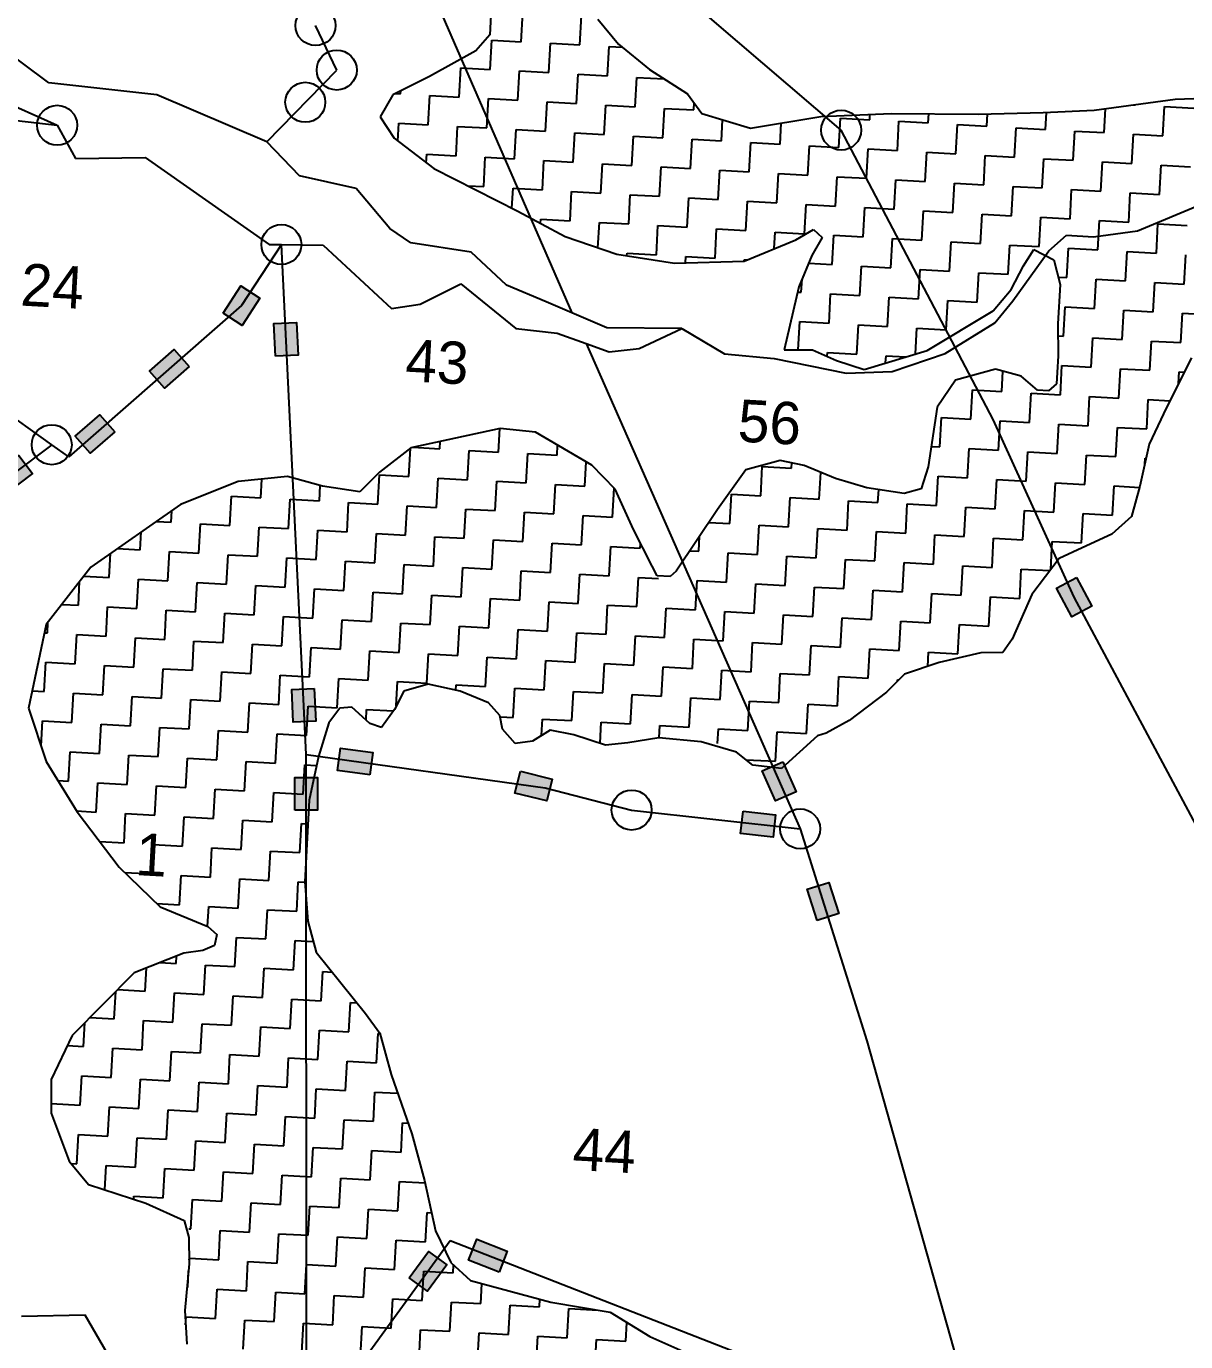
# Model space of a CAD drawing. Header units: metres. Extents: x 277693 to 280943, y 2038920 to 2043234.
# Drawn here: x 278905 to 279403, y 2040608 to 2041174 of the extents above; entities that cross this region are included whole.
import ezdxf
from ezdxf.enums import TextEntityAlignment as Align

# ---------------------------------------------------------------- set-up
doc = ezdxf.new("R2010")
doc.units = ezdxf.units.M
doc.header["$MEASUREMENT"] = 0
for name, color, linetype in [('LINE_WATER', 4, 'Continuous'), ('POLY_HATCH', 12, 'Continuous'), ('POLY_PARCEL', 6, 'Continuous'), ('POLY_WATER', 4, 'Continuous'), ('TEXT_PARCEL', 7, 'Continuous')]:
    doc.layers.add(name, color=color, linetype=linetype)
doc.styles.add('TEXT_MAP', font='KRDEV050.TTF', dxfattribs={"height": 2.5})

# ---------------------------------------------------------------- blocks, each defined once
blk = doc.blocks.new('344')
for points in [[(278997.86, 2041045.21), (279005.54, 2041056.97), (278997.41, 2041062.28), (278989.72, 2041050.53)], [(279021.94, 2041032.41), (279021.25, 2041046.43), (279011.55, 2041045.96), (279012.23, 2041031.93)], [(278968.73, 2041034.85), (278958.17, 2041025.58), (278964.58, 2041018.28), (278975.14, 2041027.54)], [(278936.77, 2041006.81), (278926.22, 2040997.55), (278932.62, 2040990.24), (278943.18, 2040999.51)], [(278896.69, 2040973.14), (278907.88, 2040981.62), (278902.02, 2040989.37), (278890.82, 2040980.89)], [(279347.76, 2040932.32), (279354.38, 2040919.93), (279362.95, 2040924.51), (279356.33, 2040936.9)], [(279019.19, 2040888.74), (279019.87, 2040874.71), (279029.57, 2040875.18), (279028.89, 2040889.21)], [(279054.1, 2040861.69), (279040.18, 2040863.61), (279038.85, 2040853.99), (279052.76, 2040852.06)], [(279221.37, 2040853.75), (279227.03, 2040840.89), (279235.92, 2040844.81), (279230.26, 2040857.66)], [(279030.29, 2040836.85), (279030.28, 2040850.89), (279020.56, 2040850.89), (279020.57, 2040836.84)], [(279115.13, 2040844.17), (279128.78, 2040840.85), (279131.08, 2040850.29), (279117.44, 2040853.61)], [(279212.06, 2040826.83), (279226.02, 2040825.27), (279227.1, 2040834.92), (279213.14, 2040836.49)], [(279254.2, 2040792.46), (279249.98, 2040805.86), (279240.71, 2040802.94), (279244.94, 2040789.54)], [(279111.8, 2040647.46), (279098.71, 2040652.57), (279095.18, 2040643.52), (279108.27, 2040638.41)], [(279077.58, 2040630.21), (279085.84, 2040641.58), (279077.97, 2040647.28), (279069.72, 2040635.92)]]:
    blk.add_hatch(color=256).paths.add_polyline_path(points)
for points in [[(278989.72, 2041050.53), (278997.41, 2041062.28), (279005.54, 2041056.97), (278997.86, 2041045.21)], [(279012.23, 2041031.93), (279011.55, 2041045.96), (279021.25, 2041046.43), (279021.94, 2041032.41)], [(278975.14, 2041027.54), (278964.58, 2041018.28), (278958.17, 2041025.58), (278968.73, 2041034.85)], [(278943.18, 2040999.51), (278932.62, 2040990.24), (278926.22, 2040997.55), (278936.77, 2041006.81)], [(278890.82, 2040980.89), (278902.02, 2040989.37), (278907.88, 2040981.62), (278896.69, 2040973.14)], [(279356.33, 2040936.9), (279362.95, 2040924.51), (279354.38, 2040919.93), (279347.76, 2040932.32)], [(279028.89, 2040889.21), (279029.57, 2040875.18), (279019.87, 2040874.71), (279019.19, 2040888.74)], [(279052.76, 2040852.06), (279038.85, 2040853.99), (279040.18, 2040863.61), (279054.1, 2040861.69)], [(279230.26, 2040857.66), (279235.92, 2040844.81), (279227.03, 2040840.89), (279221.37, 2040853.75)], [(279020.57, 2040836.84), (279020.56, 2040850.89), (279030.28, 2040850.89), (279030.29, 2040836.85)], [(279117.44, 2040853.61), (279131.08, 2040850.29), (279128.78, 2040840.85), (279115.13, 2040844.17)], [(279213.14, 2040836.49), (279227.1, 2040834.92), (279226.02, 2040825.27), (279212.06, 2040826.83)], [(279244.94, 2040789.54), (279240.71, 2040802.94), (279249.98, 2040805.86), (279254.2, 2040792.46)], [(279108.27, 2040638.41), (279095.18, 2040643.52), (279098.71, 2040652.57), (279111.8, 2040647.46)], [(279069.72, 2040635.92), (279077.97, 2040647.28), (279085.84, 2040641.58), (279077.58, 2040630.21)]]:
    blk.add_lwpolyline(points, close=True)
for centre in [(279029.44, 2041174.06), (279038.55, 2041154.94), (279025.05, 2041141.09), (278918.44, 2041131.2), (279255.27, 2041129.11), (279014.76, 2041079.96), (278916.09, 2040993.93), (279165.24, 2040836.96), (279237.64, 2040828.86)]:
    blk.add_circle(centre, 8.59)
at = {"layer": 'LINE_WATER', "ltscale": 10}
for p, q in [((279382.61, 2041085.86), (279411.02, 2041097.71)), ((279344.52, 2041077.22), (279352.06, 2041083.96)), ((279352.06, 2041083.96), (279363.66, 2041083.32)), ((279363.66, 2041083.32), (279382.61, 2041085.86)), ((279329.01, 2041055.7), (279344.52, 2041077.22)), ((279321.33, 2041046.28), (279329.01, 2041055.7)), ((279186.87, 2041043.95), (279205.09, 2041033)), ((279300.01, 2041033.14), (279321.33, 2041046.28)), ((279205.09, 2041033), (279226.46, 2041030.93)), ((279226.46, 2041030.93), (279257.46, 2041024.75)), ((279277.2, 2041025.45), (279300.01, 2041033.14)), ((279257.46, 2041024.75), (279277.2, 2041025.45))]:
    blk.add_line(p, q, dxfattribs=at)
at = {"layer": 'POLY_HATCH'}
for p, q in [((279104.96, 2041181.38), (279104.34, 2041170.14)), ((279150.74, 2041176.84), (279159.67, 2041166.1)), ((279104.34, 2041170.14), (279098.32, 2041163.22)), ((279159.67, 2041166.1), (279172.98, 2041155.11)), ((279098.32, 2041163.22), (279078.36, 2041152.23)), ((279172.98, 2041155.11), (279189.25, 2041144.7)), ((279078.36, 2041152.23), (279062.61, 2041144.24)), ((279062.61, 2041144.24), (279057.25, 2041134.86)), ((279189.25, 2041144.7), (279195.38, 2041136.31)), ((279398.7, 2041142.36), (279406.77, 2041142.65)), ((279341.98, 2041136.71), (279364.01, 2041137.69)), ((279364.01, 2041137.69), (279398.7, 2041142.36)), ((279057.25, 2041134.86), (279063.19, 2041125.67)), ((279195.38, 2041136.31), (279216.28, 2041130.03)), ((279216.28, 2041130.03), (279246.58, 2041134.95)), ((279246.58, 2041134.95), (279276.69, 2041136.22)), ((279276.69, 2041136.22), (279314.11, 2041136.05)), ((279314.11, 2041136.05), (279341.98, 2041136.71)), ((279063.19, 2041125.67), (279080.21, 2041112.65)), ((279080.21, 2041112.65), (279116.37, 2041094.26)), ((279116.37, 2041094.26), (279136.73, 2041083.47)), ((279235.82, 2041082.03), (279243.31, 2041086.45)), ((279243.31, 2041086.45), (279247.16, 2041083.02)), ((279136.73, 2041083.47), (279158.88, 2041075.8)), ((279213.54, 2041072.79), (279235.82, 2041082.03)), ((279247.16, 2041083.02), (279242.69, 2041075.21)), ((279158.88, 2041075.8), (279183.67, 2041072.02)), ((279242.69, 2041075.21), (279237.12, 2041061.82)), ((279333.66, 2041070.86), (279338.08, 2041077.87)), ((279338.08, 2041077.87), (279346.7, 2041073.36)), ((279183.67, 2041072.02), (279213.54, 2041072.79)), ((279328.26, 2041060.68), (279333.66, 2041070.86)), ((279346.7, 2041073.36), (279349.34, 2041062.74)), ((279237.12, 2041061.82), (279230.79, 2041034.77)), ((279320.5, 2041051.44), (279328.26, 2041060.68)), ((279349.34, 2041062.74), (279348.41, 2041045.88)), ((279292.15, 2041034.48), (279320.5, 2041051.44)), ((279348.41, 2041045.88), (279348.46, 2041032.18)), ((279230.79, 2041034.77), (279242.99, 2041034.77)), ((279242.99, 2041034.77), (279253.22, 2041030.18)), ((279253.22, 2041030.18), (279265.1, 2041026.3)), ((279265.1, 2041026.3), (279292.15, 2041034.48)), ((279348.46, 2041032.18), (279348.06, 2041024.95)), ((279405.73, 2041031.25), (279395.03, 2041009.88)), ((279321.54, 2041026.41), (279304.35, 2041021.72)), ((279332.65, 2041023.38), (279321.54, 2041026.41)), ((279348.06, 2041024.95), (279347.79, 2041020.13)), ((279304.35, 2041021.72), (279296.45, 2041010.07)), ((279339.58, 2041017.36), (279332.65, 2041023.38)), ((279347.79, 2041020.13), (279344.4, 2041017.09)), ((279344.4, 2041017.09), (279339.58, 2041017.36)), ((279296.45, 2041010.07), (279292.62, 2040984.49)), ((279395.03, 2041009.88), (279387.57, 2040994.19)), ((279108.76, 2041000.98), (279070.41, 2040992.62)), ((279123.99, 2040999.33), (279108.76, 2041000.98)), ((279148.2, 2040985.1), (279123.99, 2040999.33)), ((279070.41, 2040992.62), (279056.93, 2040982.08)), ((279387.57, 2040994.19), (279383.65, 2040976.1)), ((279158.12, 2040974.89), (279148.2, 2040985.1)), ((279229.08, 2040987.19), (279214.35, 2040983.17)), ((279239.44, 2040985.01), (279229.08, 2040987.19)), ((279252.84, 2040979.44), (279239.44, 2040985.01)), ((279292.62, 2040984.49), (279289.68, 2040974.99)), ((279017.33, 2040980.24), (278996.25, 2040978.17)), ((279032.42, 2040976.18), (279017.33, 2040980.24)), ((279056.93, 2040982.08), (279048.41, 2040973.69)), ((279214.35, 2040983.17), (279202.12, 2040966.12)), ((279266.32, 2040975.47), (279252.84, 2040979.44)), ((278996.25, 2040978.17), (278971.44, 2040968.23)), ((279048.41, 2040973.69), (279032.42, 2040976.18)), ((279166.03, 2040957.53), (279158.12, 2040974.89)), ((279282.31, 2040972.98), (279266.32, 2040975.47)), ((279289.68, 2040974.99), (279282.31, 2040972.98)), ((279383.65, 2040976.1), (279380, 2040963.13)), ((278971.44, 2040968.23), (278932.87, 2040941.35)), ((279202.12, 2040966.12), (279184.39, 2040939.6)), ((279380, 2040963.13), (279371.53, 2040955.54)), ((279174.03, 2040941.78), (279166.03, 2040957.53)), ((279371.53, 2040955.54), (279358.75, 2040949.66)), ((279348.97, 2040945.07), (279337.13, 2040929.62)), ((279358.75, 2040949.66), (279348.97, 2040945.07)), ((278932.87, 2040941.35), (278913.77, 2040916.62)), ((279176.22, 2040937.63), (279174.03, 2040941.78)), ((279184.39, 2040939.6), (279181.84, 2040937.32)), ((279181.84, 2040937.32), (279176.22, 2040937.63)), ((279337.13, 2040929.62), (279328.74, 2040910.32)), ((278913.77, 2040916.62), (278906.15, 2040880.78)), ((279328.74, 2040910.32), (279324.77, 2040904.68)), ((279297.43, 2040900.33), (279282.5, 2040895.3)), ((279315.24, 2040904.47), (279297.43, 2040900.33)), ((279324.77, 2040904.68), (279315.24, 2040904.47)), ((279282.5, 2040895.3), (279274.76, 2040887.67)), ((279077.82, 2040891.06), (279067.4, 2040887.97)), ((279091.58, 2040888.1), (279077.82, 2040891.06)), ((279067.4, 2040887.97), (279063.3, 2040880.15)), ((279103.75, 2040883.04), (279091.58, 2040888.1)), ((279108.58, 2040877.65), (279103.75, 2040883.04)), ((279274.76, 2040887.67), (279258.7, 2040875.38)), ((278906.15, 2040880.78), (278913.75, 2040857.8)), ((279039.9, 2040880.7), (279035.15, 2040874.38)), ((279045.05, 2040881.15), (279039.9, 2040880.7)), ((279052.72, 2040874.14), (279045.05, 2040881.15)), ((279063.3, 2040880.15), (279057.75, 2040872.4)), ((279109.72, 2040871.73), (279108.58, 2040877.65)), ((279035.15, 2040874.38), (279030.7, 2040859.98)), ((279057.75, 2040872.4), (279052.72, 2040874.14)), ((279115.24, 2040865.57), (279109.72, 2040871.73)), ((279130.21, 2040871.33), (279122.62, 2040866.62)), ((279140.35, 2040869.31), (279130.21, 2040871.33)), ((279258.7, 2040875.38), (279248.88, 2040870.06)), ((279122.62, 2040866.62), (279115.24, 2040865.57)), ((279154.02, 2040864.89), (279140.35, 2040869.31)), ((279163.6, 2040865.83), (279154.02, 2040864.89)), ((279176.9, 2040868.02), (279163.6, 2040865.83)), ((279195.12, 2040866.29), (279176.9, 2040868.02)), ((279210.26, 2040861.79), (279195.12, 2040866.29)), ((279245.15, 2040868.81), (279229.65, 2040854.87)), ((279248.88, 2040870.06), (279245.15, 2040868.81)), ((279030.7, 2040859.98), (279026.73, 2040841.17)), ((279217.28, 2040856.28), (279210.26, 2040861.79)), ((278913.75, 2040857.8), (278927.07, 2040836.12)), ((279229.65, 2040854.87), (279217.28, 2040856.28)), ((279026.73, 2040841.17), (279024.8, 2040806.13)), ((278927.07, 2040836.12), (278945.11, 2040812.44)), ((278945.11, 2040812.44), (278962.71, 2040795.35)), ((279024.8, 2040806.13), (279026.06, 2040789.23)), ((278962.71, 2040795.35), (278983.21, 2040786.97)), ((278983.21, 2040786.97), (278987.05, 2040783.53)), ((279026.06, 2040789.23), (279029.72, 2040775.85)), ((278987.05, 2040783.53), (278985.98, 2040778.76)), ((278972.9, 2040775.45), (278951.47, 2040766.96)), ((278981.02, 2040776.61), (278972.9, 2040775.45)), ((278985.98, 2040778.76), (278981.02, 2040776.61)), ((279029.72, 2040775.85), (279050.97, 2040749.49)), ((278951.47, 2040766.96), (278924.9, 2040740.03)), ((279050.97, 2040749.49), (279057.1, 2040741.1)), ((278924.9, 2040740.03), (278915.8, 2040721.19)), ((279057.1, 2040741.1), (279061.97, 2040723.26)), ((278915.8, 2040721.19), (278915.8, 2040706.69)), ((279061.97, 2040723.26), (279070.83, 2040697.88)), ((278915.8, 2040706.69), (278923.54, 2040686.12)), ((279070.83, 2040697.88), (279076.31, 2040677.81)), ((278923.54, 2040686.12), (278931.84, 2040675.99)), ((278931.84, 2040675.99), (278956.49, 2040667.97)), ((279076.31, 2040677.81), (279081.01, 2040656.08)), ((278956.49, 2040667.97), (278973.01, 2040660.62)), ((278973.01, 2040660.62), (278975.03, 2040653.25)), ((278975.03, 2040653.25), (278975.21, 2040641.96)), ((279081.01, 2040656.08), (279087.58, 2040642.54)), ((278975.21, 2040641.96), (278973.3, 2040621.92)), ((279087.58, 2040642.54), (279095.95, 2040634.76)), ((279095.95, 2040634.76), (279130.6, 2040625.53)), ((279130.6, 2040625.53), (279155.99, 2040621.2)), ((278973.3, 2040621.92), (278974.11, 2040607.38)), ((279155.99, 2040621.2), (279173, 2040610.74)), ((279173, 2040610.74), (279193.73, 2040601.55))]:
    blk.add_line(p, q, dxfattribs=at)
at = {"layer": 'POLY_HATCH', "linetype": 'Continuous'}
for p, q in [((279117.76, 2041167.14), (279118.45, 2041179.74)), ((279142.95, 2041165.75), (279143.64, 2041178.35)), ((279104.47, 2041155.24), (279105.16, 2041167.84)), ((279105.16, 2041167.84), (279117.76, 2041167.14)), ((279129.66, 2041153.85), (279130.35, 2041166.45)), ((279130.35, 2041166.45), (279142.95, 2041165.75)), ((279154.85, 2041152.46), (279155.54, 2041165.06)), ((279155.54, 2041165.06), (279161.31, 2041164.74)), ((279091.18, 2041143.34), (279091.87, 2041155.94)), ((279091.87, 2041155.94), (279104.47, 2041155.24)), ((279116.37, 2041141.95), (279117.06, 2041154.55)), ((279117.06, 2041154.55), (279129.66, 2041153.85)), ((279141.56, 2041140.56), (279142.25, 2041153.16)), ((279142.25, 2041153.16), (279154.85, 2041152.46)), ((279166.75, 2041139.17), (279167.44, 2041151.77)), ((279167.44, 2041151.77), (279179.22, 2041151.12)), ((279063.81, 2041144.85), (279065.98, 2041144.73)), ((279065.98, 2041144.73), (279066.05, 2041145.99)), ((279077.89, 2041131.44), (279078.58, 2041144.04)), ((279078.58, 2041144.04), (279091.18, 2041143.34)), ((279103.08, 2041130.05), (279103.77, 2041142.65)), ((279103.77, 2041142.65), (279116.37, 2041141.95)), ((279128.27, 2041128.66), (279128.96, 2041141.26)), ((279128.96, 2041141.26), (279141.56, 2041140.56)), ((279153.46, 2041127.27), (279154.15, 2041139.87)), ((279154.15, 2041139.87), (279166.75, 2041139.17)), ((279178.65, 2041125.88), (279179.34, 2041138.48)), ((279179.34, 2041138.48), (279191.94, 2041137.78)), ((279191.94, 2041137.78), (279192.1, 2041140.8)), ((279368.27, 2041128.06), (279368.84, 2041138.34)), ((279381.06, 2041139.99), (279381.56, 2041139.96)), ((279381.56, 2041139.96), (279381.57, 2041140.05)), ((279393.47, 2041126.67), (279394.16, 2041139.26)), ((279394.16, 2041139.26), (279406.76, 2041138.57)), ((279064.86, 2041124.4), (279065.29, 2041132.14)), ((279065.29, 2041132.14), (279077.89, 2041131.44)), ((279203.84, 2041124.49), (279204.34, 2041133.62)), ((279229.03, 2041123.1), (279229.53, 2041132.18)), ((279254.22, 2041121.71), (279254.92, 2041134.31)), ((279254.92, 2041134.31), (279267.51, 2041133.62)), ((279267.51, 2041133.62), (279267.63, 2041135.83)), ((279279.41, 2041120.33), (279280.11, 2041132.92)), ((279280.11, 2041132.92), (279292.7, 2041132.23)), ((279292.7, 2041132.23), (279292.92, 2041136.14)), ((279304.6, 2041118.94), (279305.3, 2041131.53)), ((279305.3, 2041131.53), (279317.89, 2041130.84)), ((279317.89, 2041130.84), (279318.19, 2041136.14)), ((279343.08, 2041129.45), (279343.49, 2041136.77)), ((279089.79, 2041118.15), (279090.48, 2041130.75)), ((279090.48, 2041130.75), (279103.08, 2041130.05)), ((279114.98, 2041116.76), (279115.67, 2041129.36)), ((279115.67, 2041129.36), (279128.27, 2041128.66)), ((279140.17, 2041115.37), (279140.86, 2041127.97)), ((279140.86, 2041127.97), (279153.46, 2041127.27)), ((279165.36, 2041113.98), (279166.05, 2041126.58)), ((279166.05, 2041126.58), (279178.65, 2041125.88)), ((279329.79, 2041117.55), (279330.49, 2041130.14)), ((279330.49, 2041130.14), (279343.08, 2041129.45)), ((279354.98, 2041116.16), (279355.68, 2041128.75)), ((279355.68, 2041128.75), (279368.27, 2041128.06)), ((279380.18, 2041114.77), (279380.87, 2041127.36)), ((279380.87, 2041127.36), (279393.47, 2041126.67)), ((279190.55, 2041112.59), (279191.24, 2041125.19)), ((279191.24, 2041125.19), (279203.84, 2041124.49)), ((279215.74, 2041111.2), (279216.43, 2041123.8)), ((279216.43, 2041123.8), (279229.03, 2041123.1)), ((279240.93, 2041109.81), (279241.63, 2041122.41)), ((279241.63, 2041122.41), (279254.22, 2041121.71)), ((279266.12, 2041108.42), (279266.82, 2041121.02)), ((279266.82, 2041121.02), (279279.41, 2041120.33)), ((279076.99, 2041115.12), (279077.19, 2041118.84)), ((279077.19, 2041118.84), (279089.79, 2041118.15)), ((279101.69, 2041104.86), (279102.38, 2041117.46)), ((279102.38, 2041117.46), (279114.98, 2041116.76)), ((279126.88, 2041103.47), (279127.57, 2041116.07)), ((279127.57, 2041116.07), (279140.17, 2041115.37)), ((279152.07, 2041102.08), (279152.76, 2041114.68)), ((279152.76, 2041114.68), (279165.36, 2041113.98)), ((279291.31, 2041107.04), (279292.01, 2041119.63)), ((279292.01, 2041119.63), (279304.6, 2041118.94)), ((279316.5, 2041105.65), (279317.2, 2041118.24)), ((279317.2, 2041118.24), (279329.79, 2041117.55)), ((279341.69, 2041104.26), (279342.39, 2041116.85)), ((279342.39, 2041116.85), (279354.98, 2041116.16)), ((279366.88, 2041102.87), (279367.58, 2041115.46)), ((279367.58, 2041115.46), (279380.18, 2041114.77)), ((279177.26, 2041100.69), (279177.95, 2041113.29)), ((279177.95, 2041113.29), (279190.55, 2041112.59)), ((279202.45, 2041099.3), (279203.14, 2041111.9)), ((279203.14, 2041111.9), (279215.74, 2041111.2)), ((279227.64, 2041097.91), (279228.34, 2041110.51)), ((279228.34, 2041110.51), (279240.93, 2041109.81)), ((279252.83, 2041096.52), (279253.53, 2041109.12)), ((279253.53, 2041109.12), (279266.12, 2041108.42)), ((279392.08, 2041101.48), (279392.77, 2041114.07)), ((279392.77, 2041114.07), (279405.37, 2041113.38)), ((279094.78, 2041105.24), (279101.69, 2041104.86)), ((279113.81, 2041095.56), (279114.28, 2041104.17)), ((279114.28, 2041104.17), (279126.88, 2041103.47)), ((279278.02, 2041095.13), (279278.72, 2041107.73)), ((279278.72, 2041107.73), (279291.31, 2041107.04)), ((279303.21, 2041093.75), (279303.91, 2041106.34)), ((279303.91, 2041106.34), (279316.5, 2041105.65)), ((279328.4, 2041092.36), (279329.1, 2041104.95)), ((279329.1, 2041104.95), (279341.69, 2041104.26)), ((279353.59, 2041090.97), (279354.29, 2041103.56)), ((279354.29, 2041103.56), (279366.88, 2041102.87)), ((279138.78, 2041090.18), (279139.47, 2041102.78)), ((279139.47, 2041102.78), (279152.07, 2041102.08)), ((279163.97, 2041088.79), (279164.66, 2041101.39)), ((279164.66, 2041101.39), (279177.26, 2041100.69)), ((279189.16, 2041087.4), (279189.85, 2041100)), ((279189.85, 2041100), (279202.45, 2041099.3)), ((279214.35, 2041086.01), (279215.05, 2041098.61)), ((279215.05, 2041098.61), (279227.64, 2041097.91)), ((279378.79, 2041089.58), (279379.48, 2041102.17)), ((279379.48, 2041102.17), (279392.08, 2041101.48)), ((279239.54, 2041084.62), (279240.24, 2041097.22)), ((279240.24, 2041097.22), (279252.83, 2041096.52)), ((279264.73, 2041083.23), (279265.43, 2041095.83)), ((279265.43, 2041095.83), (279278.02, 2041095.13)), ((279289.92, 2041081.84), (279290.62, 2041094.44)), ((279290.62, 2041094.44), (279303.21, 2041093.75)), ((279315.11, 2041080.46), (279315.81, 2041093.05)), ((279315.81, 2041093.05), (279328.4, 2041092.36)), ((279126.09, 2041089.11), (279126.18, 2041090.88)), ((279126.18, 2041090.88), (279138.78, 2041090.18)), ((279150.77, 2041078.61), (279151.37, 2041089.49)), ((279151.37, 2041089.49), (279163.97, 2041088.79)), ((279175.87, 2041075.5), (279176.56, 2041088.1)), ((279176.56, 2041088.1), (279189.16, 2041087.4)), ((279201.06, 2041074.11), (279201.76, 2041086.71)), ((279201.76, 2041086.71), (279214.35, 2041086.01)), ((279340.3, 2041079.07), (279341, 2041091.66)), ((279341, 2041091.66), (279353.59, 2041090.97)), ((279365.5, 2041077.68), (279366.19, 2041090.27)), ((279366.19, 2041090.27), (279378.79, 2041089.58)), ((279390.69, 2041076.29), (279391.38, 2041088.88)), ((279391.38, 2041088.88), (279403.98, 2041088.19)), ((279226.55, 2041078.19), (279226.95, 2041085.32)), ((279226.95, 2041085.32), (279239.54, 2041084.62)), ((279251.44, 2041071.33), (279252.14, 2041083.93)), ((279252.14, 2041083.93), (279264.73, 2041083.23)), ((279276.63, 2041069.94), (279277.33, 2041082.54)), ((279277.33, 2041082.54), (279289.92, 2041081.84)), ((279301.82, 2041068.55), (279302.52, 2041081.15)), ((279302.52, 2041081.15), (279315.11, 2041080.46)), ((279163.22, 2041075.14), (279163.27, 2041076.2)), ((279163.27, 2041076.2), (279175.87, 2041075.5)), ((279188.32, 2041072.14), (279188.47, 2041074.81)), ((279188.47, 2041074.81), (279201.06, 2041074.11)), ((279327.01, 2041067.17), (279327.71, 2041079.76)), ((279327.71, 2041079.76), (279340.3, 2041079.07)), ((279352.21, 2041065.78), (279352.9, 2041078.37)), ((279352.9, 2041078.37), (279365.5, 2041077.68)), ((279377.4, 2041064.39), (279378.09, 2041076.98)), ((279378.09, 2041076.98), (279390.69, 2041076.29)), ((279402.59, 2041063), (279403.28, 2041075.59)), ((279213.62, 2041072.82), (279213.66, 2041073.42)), ((279213.66, 2041073.42), (279214.9, 2041073.35)), ((279241.31, 2041071.89), (279251.44, 2041071.33)), ((279263.34, 2041058.04), (279264.04, 2041070.64)), ((279264.04, 2041070.64), (279276.63, 2041069.94)), ((279288.53, 2041056.65), (279289.23, 2041069.25)), ((279289.23, 2041069.25), (279301.82, 2041068.55)), ((279238.15, 2041059.43), (279238.46, 2041065.04)), ((279313.72, 2041055.26), (279314.42, 2041067.86)), ((279314.42, 2041067.86), (279327.01, 2041067.17)), ((279348.53, 2041065.98), (279352.21, 2041065.78)), ((279364.11, 2041052.49), (279364.8, 2041065.08)), ((279364.8, 2041065.08), (279377.4, 2041064.39)), ((279389.3, 2041051.1), (279389.99, 2041063.69)), ((279389.99, 2041063.69), (279402.59, 2041063)), ((279236.58, 2041059.52), (279238.15, 2041059.43)), ((279250.05, 2041046.14), (279250.75, 2041058.74)), ((279250.75, 2041058.74), (279263.34, 2041058.04)), ((279275.24, 2041044.75), (279275.94, 2041057.35)), ((279275.94, 2041057.35), (279288.53, 2041056.65)), ((279300.43, 2041043.36), (279301.13, 2041055.96)), ((279301.13, 2041055.96), (279313.72, 2041055.26)), ((279350.82, 2041040.59), (279351.51, 2041053.18)), ((279351.51, 2041053.18), (279364.11, 2041052.49)), ((279236.79, 2041034.77), (279237.46, 2041046.84)), ((279237.46, 2041046.84), (279250.05, 2041046.14)), ((279376.01, 2041039.2), (279376.7, 2041051.79)), ((279376.7, 2041051.79), (279389.3, 2041051.1)), ((279401.2, 2041037.81), (279401.89, 2041050.4)), ((279401.89, 2041050.4), (279414.49, 2041049.71)), ((279261.95, 2041032.85), (279262.65, 2041045.45)), ((279262.65, 2041045.45), (279275.24, 2041044.75)), ((279287.23, 2041032.99), (279287.84, 2041044.06)), ((279287.84, 2041044.06), (279300.43, 2041043.36)), ((279348.43, 2041040.72), (279350.82, 2041040.59)), ((279362.72, 2041027.29), (279363.41, 2041039.89)), ((279363.41, 2041039.89), (279376.01, 2041039.2)), ((279387.91, 2041025.91), (279388.6, 2041038.5)), ((279388.6, 2041038.5), (279401.2, 2041037.81)), ((279249.27, 2041031.95), (279249.36, 2041033.55)), ((279249.36, 2041033.55), (279261.95, 2041032.85)), ((279274.38, 2041029.11), (279274.55, 2041032.16)), ((279274.55, 2041032.16), (279282.95, 2041031.69)), ((279324.24, 2041016.78), (279324.72, 2041025.54)), ((279349.43, 2041015.39), (279350.12, 2041027.99)), ((279350.12, 2041027.99), (279362.72, 2041027.29)), ((279374.62, 2041014), (279375.31, 2041026.6)), ((279375.31, 2041026.6), (279387.91, 2041025.91)), ((279400.23, 2041020.26), (279400.5, 2041025.21)), ((279400.5, 2041025.21), (279402.65, 2041025.09)), ((279310.95, 2041004.88), (279311.64, 2041017.48)), ((279311.64, 2041017.48), (279324.24, 2041016.78)), ((279336.14, 2041003.49), (279336.83, 2041016.09)), ((279336.83, 2041016.09), (279349.43, 2041015.39)), ((279361.33, 2041002.1), (279362.02, 2041014.7)), ((279362.02, 2041014.7), (279374.62, 2041014)), ((279386.52, 2041000.71), (279387.21, 2041013.31)), ((279387.21, 2041013.31), (279396.49, 2041012.8)), ((279297.66, 2040992.98), (279298.35, 2041005.58)), ((279298.35, 2041005.58), (279310.95, 2041004.88)), ((279322.85, 2040991.59), (279323.54, 2041004.19)), ((279323.54, 2041004.19), (279336.14, 2041003.49)), ((279348.04, 2040990.2), (279348.73, 2041002.8)), ((279348.73, 2041002.8), (279361.33, 2041002.1)), ((279373.23, 2040988.81), (279373.92, 2041001.41)), ((279373.92, 2041001.41), (279386.52, 2041000.71)), ((279108.03, 2040990.81), (279108.59, 2041000.94)), ((279069.55, 2040980.3), (279070.22, 2040992.47)), ((279071.38, 2040992.83), (279082.84, 2040992.2)), ((279082.84, 2040992.2), (279083.01, 2040995.36)), ((279094.74, 2040978.91), (279095.43, 2040991.5)), ((279095.43, 2040991.5), (279108.03, 2040990.81)), ((279119.93, 2040977.52), (279120.63, 2040990.11)), ((279120.63, 2040990.11), (279133.22, 2040989.42)), ((279133.22, 2040989.42), (279133.46, 2040993.76)), ((279293.92, 2040993.19), (279297.66, 2040992.98)), ((279309.56, 2040979.69), (279310.25, 2040992.29)), ((279310.25, 2040992.29), (279322.85, 2040991.59)), ((279334.75, 2040978.3), (279335.44, 2040990.9)), ((279335.44, 2040990.9), (279348.04, 2040990.2)), ((279145.12, 2040976.13), (279145.7, 2040986.57)), ((279220.69, 2040971.96), (279221.39, 2040984.55)), ((279221.39, 2040984.55), (279233.98, 2040983.86)), ((279233.98, 2040983.86), (279234.11, 2040986.13)), ((279359.94, 2040976.91), (279360.63, 2040989.51)), ((279360.63, 2040989.51), (279373.23, 2040988.81)), ((279385.68, 2040985.45), (279385.82, 2040988.12)), ((279385.82, 2040988.12), (279386.25, 2040988.1)), ((279005.88, 2040971.17), (279006.32, 2040979.16)), ((279056.26, 2040968.39), (279056.95, 2040980.99)), ((279056.95, 2040980.99), (279069.55, 2040980.3)), ((279081.45, 2040967.01), (279082.14, 2040979.6)), ((279082.14, 2040979.6), (279094.74, 2040978.91)), ((279245.88, 2040970.57), (279246.52, 2040982.07)), ((279296.27, 2040967.79), (279296.96, 2040980.39)), ((279296.96, 2040980.39), (279309.56, 2040979.69)), ((279321.46, 2040966.4), (279322.15, 2040979)), ((279322.15, 2040979), (279334.75, 2040978.3)), ((279031.07, 2040969.78), (279031.44, 2040976.44)), ((279106.64, 2040965.62), (279107.34, 2040978.21)), ((279107.34, 2040978.21), (279119.93, 2040977.52)), ((279131.83, 2040964.23), (279132.53, 2040976.82)), ((279132.53, 2040976.82), (279145.12, 2040976.13)), ((279157.02, 2040962.84), (279157.71, 2040975.3)), ((279271.08, 2040969.18), (279271.38, 2040974.68)), ((279346.65, 2040965.01), (279347.34, 2040977.61)), ((279347.34, 2040977.61), (279359.94, 2040976.91)), ((279371.84, 2040963.62), (279372.53, 2040976.22)), ((279372.53, 2040976.22), (279383.51, 2040975.61)), ((278992.59, 2040959.27), (278993.28, 2040971.87)), ((278993.28, 2040971.87), (279005.88, 2040971.17)), ((279017.78, 2040957.88), (279018.47, 2040970.48)), ((279018.47, 2040970.48), (279031.07, 2040969.78)), ((279042.97, 2040956.49), (279043.66, 2040969.09)), ((279043.66, 2040969.09), (279056.26, 2040968.39)), ((279068.16, 2040955.1), (279068.85, 2040967.7)), ((279068.85, 2040967.7), (279081.45, 2040967.01)), ((279207.4, 2040960.06), (279208.1, 2040972.65)), ((279208.1, 2040972.65), (279220.69, 2040971.96)), ((279232.59, 2040958.67), (279233.29, 2040971.26)), ((279233.29, 2040971.26), (279245.88, 2040970.57)), ((279257.79, 2040957.28), (279258.48, 2040969.88)), ((279258.48, 2040969.88), (279271.08, 2040969.18)), ((279282.98, 2040955.89), (279283.67, 2040968.49)), ((279283.67, 2040968.49), (279296.27, 2040967.79)), ((278967.4, 2040960.66), (278967.67, 2040965.6)), ((279093.35, 2040953.72), (279094.05, 2040966.31)), ((279094.05, 2040966.31), (279106.64, 2040965.62)), ((279118.54, 2040952.33), (279119.24, 2040964.92)), ((279119.24, 2040964.92), (279131.83, 2040964.23)), ((279143.73, 2040950.94), (279144.43, 2040963.53)), ((279144.43, 2040963.53), (279157.02, 2040962.84)), ((279308.17, 2040954.5), (279308.86, 2040967.1)), ((279308.86, 2040967.1), (279321.46, 2040966.4)), ((279333.36, 2040953.11), (279334.05, 2040965.71)), ((279334.05, 2040965.71), (279346.65, 2040965.01)), ((279358.55, 2040951.72), (279359.24, 2040964.32)), ((279359.24, 2040964.32), (279371.84, 2040963.62)), ((278954.11, 2040948.76), (278954.53, 2040956.44)), ((278961.09, 2040961.01), (278967.4, 2040960.66)), ((278979.3, 2040947.37), (278979.99, 2040959.97)), ((278979.99, 2040959.97), (278992.59, 2040959.27)), ((279004.49, 2040945.98), (279005.18, 2040958.58)), ((279005.18, 2040958.58), (279017.78, 2040957.88)), ((279029.68, 2040944.59), (279030.37, 2040957.19)), ((279030.37, 2040957.19), (279042.97, 2040956.49)), ((279198.4, 2040960.56), (279207.4, 2040960.06)), ((279219.3, 2040946.77), (279220, 2040959.36)), ((279220, 2040959.36), (279232.59, 2040958.67)), ((279244.5, 2040945.38), (279245.19, 2040957.97)), ((279245.19, 2040957.97), (279257.79, 2040957.28)), ((279269.69, 2040943.99), (279270.38, 2040956.59)), ((279270.38, 2040956.59), (279282.98, 2040955.89)), ((279054.87, 2040943.2), (279055.56, 2040955.8)), ((279055.56, 2040955.8), (279068.16, 2040955.1)), ((279080.06, 2040941.81), (279080.76, 2040954.41)), ((279080.76, 2040954.41), (279093.35, 2040953.72)), ((279105.25, 2040940.43), (279105.95, 2040953.02)), ((279105.95, 2040953.02), (279118.54, 2040952.33)), ((279130.44, 2040939.04), (279131.14, 2040951.63)), ((279131.14, 2040951.63), (279143.73, 2040950.94)), ((279168.92, 2040949.55), (279169.02, 2040951.27)), ((279194.11, 2040948.16), (279194.47, 2040954.69)), ((279294.88, 2040942.6), (279295.57, 2040955.2)), ((279295.57, 2040955.2), (279308.17, 2040954.5)), ((279320.07, 2040941.21), (279320.76, 2040953.81)), ((279320.76, 2040953.81), (279333.36, 2040953.11)), ((279345.28, 2040940.26), (279345.95, 2040952.42)), ((279345.95, 2040952.42), (279358.55, 2040951.72)), ((278940.82, 2040936.86), (278941.39, 2040947.28)), ((278944.29, 2040949.3), (278954.11, 2040948.76)), ((278966.01, 2040935.47), (278966.7, 2040948.07)), ((278966.7, 2040948.07), (278979.3, 2040947.37)), ((278991.2, 2040934.08), (278991.89, 2040946.68)), ((278991.89, 2040946.68), (279004.49, 2040945.98)), ((279016.39, 2040932.69), (279017.08, 2040945.29)), ((279017.08, 2040945.29), (279029.68, 2040944.59)), ((279155.63, 2040937.65), (279156.33, 2040950.24)), ((279156.33, 2040950.24), (279168.92, 2040949.55)), ((279190.25, 2040948.37), (279194.11, 2040948.16)), ((279206.01, 2040934.87), (279206.71, 2040947.46)), ((279206.71, 2040947.46), (279219.3, 2040946.77)), ((279231.21, 2040933.48), (279231.9, 2040946.07)), ((279231.9, 2040946.07), (279244.5, 2040945.38)), ((279041.58, 2040931.3), (279042.27, 2040943.9)), ((279042.27, 2040943.9), (279054.87, 2040943.2)), ((279066.77, 2040929.91), (279067.47, 2040942.51)), ((279067.47, 2040942.51), (279080.06, 2040941.81)), ((279091.96, 2040928.52), (279092.66, 2040941.12)), ((279092.66, 2040941.12), (279105.25, 2040940.43)), ((279117.15, 2040927.14), (279117.85, 2040939.73)), ((279117.85, 2040939.73), (279130.44, 2040939.04)), ((279256.4, 2040932.09), (279257.09, 2040944.68)), ((279257.09, 2040944.68), (279269.69, 2040943.99)), ((279281.59, 2040930.7), (279282.28, 2040943.3)), ((279282.28, 2040943.3), (279294.88, 2040942.6)), ((279306.78, 2040929.31), (279307.47, 2040941.91)), ((279307.47, 2040941.91), (279320.07, 2040941.21)), ((279331.97, 2040927.92), (279332.66, 2040940.52)), ((279332.66, 2040940.52), (279344.96, 2040939.84)), ((278927.53, 2040924.96), (278928.09, 2040935.15)), ((278929.87, 2040937.46), (278940.82, 2040936.86)), ((278952.72, 2040923.57), (278953.41, 2040936.17)), ((278953.41, 2040936.17), (278966.01, 2040935.47)), ((278977.91, 2040922.18), (278978.6, 2040934.78)), ((278978.6, 2040934.78), (278991.2, 2040934.08)), ((279142.34, 2040925.75), (279143.04, 2040938.34)), ((279143.04, 2040938.34), (279155.63, 2040937.65)), ((279167.53, 2040924.36), (279168.23, 2040936.95)), ((279168.23, 2040936.95), (279176.82, 2040936.48)), ((279192.72, 2040922.97), (279193.42, 2040935.56)), ((279193.42, 2040935.56), (279206.01, 2040934.87)), ((279217.92, 2040921.58), (279218.61, 2040934.17)), ((279218.61, 2040934.17), (279231.21, 2040933.48)), ((279003.1, 2040920.79), (279003.79, 2040933.39)), ((279003.79, 2040933.39), (279016.39, 2040932.69)), ((279028.29, 2040919.4), (279028.98, 2040932)), ((279028.98, 2040932), (279041.58, 2040931.3)), ((279053.48, 2040918.01), (279054.18, 2040930.61)), ((279054.18, 2040930.61), (279066.77, 2040929.91)), ((279078.67, 2040916.62), (279079.37, 2040929.22)), ((279079.37, 2040929.22), (279091.96, 2040928.52)), ((279103.86, 2040915.23), (279104.56, 2040927.83)), ((279104.56, 2040927.83), (279117.15, 2040927.14)), ((279243.11, 2040920.19), (279243.8, 2040932.78)), ((279243.8, 2040932.78), (279256.4, 2040932.09)), ((279268.3, 2040918.8), (279268.99, 2040931.39)), ((279268.99, 2040931.39), (279281.59, 2040930.7)), ((279293.49, 2040917.41), (279294.18, 2040930.01)), ((279294.18, 2040930.01), (279306.78, 2040929.31)), ((279318.68, 2040916.02), (279319.37, 2040928.62)), ((279319.37, 2040928.62), (279331.97, 2040927.92)), ((278920.52, 2040925.35), (278927.53, 2040924.96)), ((278939.43, 2040911.67), (278940.12, 2040924.27)), ((278940.12, 2040924.27), (278952.72, 2040923.57)), ((278964.62, 2040910.28), (278965.31, 2040922.88)), ((278965.31, 2040922.88), (278977.91, 2040922.18)), ((279129.05, 2040913.85), (279129.75, 2040926.44)), ((279129.75, 2040926.44), (279142.34, 2040925.75)), ((279154.24, 2040912.46), (279154.94, 2040925.05)), ((279154.94, 2040925.05), (279167.53, 2040924.36)), ((279179.43, 2040911.07), (279180.13, 2040923.66)), ((279180.13, 2040923.66), (279192.72, 2040922.97)), ((279204.63, 2040909.68), (279205.32, 2040922.27)), ((279205.32, 2040922.27), (279217.92, 2040921.58)), ((278914.24, 2040913.06), (278914.48, 2040917.54)), ((278989.81, 2040908.89), (278990.5, 2040921.49)), ((278990.5, 2040921.49), (279003.1, 2040920.79)), ((279015, 2040907.5), (279015.69, 2040920.1)), ((279015.69, 2040920.1), (279028.29, 2040919.4)), ((279040.19, 2040906.11), (279040.89, 2040918.71)), ((279040.89, 2040918.71), (279053.48, 2040918.01)), ((279065.38, 2040904.72), (279066.08, 2040917.32)), ((279066.08, 2040917.32), (279078.67, 2040916.62)), ((279229.82, 2040908.29), (279230.51, 2040920.88)), ((279230.51, 2040920.88), (279243.11, 2040920.19)), ((279255.01, 2040906.9), (279255.7, 2040919.49)), ((279255.7, 2040919.49), (279268.3, 2040918.8)), ((279280.2, 2040905.51), (279280.89, 2040918.1)), ((279280.89, 2040918.1), (279293.49, 2040917.41)), ((279305.39, 2040904.12), (279306.08, 2040916.72)), ((279306.08, 2040916.72), (279318.68, 2040916.02)), ((278913.03, 2040913.13), (278914.24, 2040913.06)), ((278926.14, 2040899.77), (278926.83, 2040912.36)), ((278926.83, 2040912.36), (278939.43, 2040911.67)), ((278951.33, 2040898.38), (278952.02, 2040910.98)), ((278952.02, 2040910.98), (278964.62, 2040910.28)), ((279090.57, 2040903.33), (279091.27, 2040915.93)), ((279091.27, 2040915.93), (279103.86, 2040915.23)), ((279115.76, 2040901.94), (279116.46, 2040914.54)), ((279116.46, 2040914.54), (279129.05, 2040913.85)), ((279140.95, 2040900.56), (279141.65, 2040913.15)), ((279141.65, 2040913.15), (279154.24, 2040912.46)), ((279166.14, 2040899.17), (279166.84, 2040911.76)), ((279166.84, 2040911.76), (279179.43, 2040911.07)), ((278976.52, 2040896.99), (278977.21, 2040909.59)), ((278977.21, 2040909.59), (278989.81, 2040908.89)), ((279001.71, 2040895.6), (279002.4, 2040908.2)), ((279002.4, 2040908.2), (279015, 2040907.5)), ((279026.9, 2040894.21), (279027.6, 2040906.81)), ((279027.6, 2040906.81), (279040.19, 2040906.11)), ((279052.09, 2040892.82), (279052.79, 2040905.42)), ((279052.79, 2040905.42), (279065.38, 2040904.72)), ((279191.34, 2040897.78), (279192.03, 2040910.37)), ((279192.03, 2040910.37), (279204.63, 2040909.68)), ((279216.53, 2040896.39), (279217.22, 2040908.98)), ((279217.22, 2040908.98), (279229.82, 2040908.29)), ((279241.72, 2040895), (279242.41, 2040907.59)), ((279242.41, 2040907.59), (279255.01, 2040906.9)), ((279266.91, 2040893.61), (279267.6, 2040906.2)), ((279267.6, 2040906.2), (279280.2, 2040905.51)), ((278912.85, 2040887.87), (278913.54, 2040900.46)), ((278913.54, 2040900.46), (278926.14, 2040899.77)), ((279077.28, 2040891.43), (279077.98, 2040904.03)), ((279077.98, 2040904.03), (279090.57, 2040903.33)), ((279102.47, 2040890.04), (279103.17, 2040902.64)), ((279103.17, 2040902.64), (279115.76, 2040901.94)), ((279127.66, 2040888.65), (279128.36, 2040901.25)), ((279128.36, 2040901.25), (279140.95, 2040900.56)), ((279152.85, 2040887.27), (279153.55, 2040899.86)), ((279153.55, 2040899.86), (279166.14, 2040899.17)), ((279292.45, 2040898.65), (279292.79, 2040904.81)), ((279292.79, 2040904.81), (279305.39, 2040904.12)), ((278938.04, 2040886.48), (278938.73, 2040899.07)), ((278938.73, 2040899.07), (278951.33, 2040898.38)), ((278963.23, 2040885.09), (278963.92, 2040897.69)), ((278963.92, 2040897.69), (278976.52, 2040896.99)), ((278988.42, 2040883.7), (278989.11, 2040896.3)), ((278989.11, 2040896.3), (279001.71, 2040895.6)), ((279013.61, 2040882.31), (279014.31, 2040894.91)), ((279014.31, 2040894.91), (279026.9, 2040894.21)), ((279178.05, 2040885.88), (279178.74, 2040898.47)), ((279178.74, 2040898.47), (279191.34, 2040897.78)), ((279203.24, 2040884.49), (279203.93, 2040897.08)), ((279203.93, 2040897.08), (279216.53, 2040896.39)), ((279228.43, 2040883.1), (279229.12, 2040895.69)), ((279229.12, 2040895.69), (279241.72, 2040895)), ((279253.62, 2040881.71), (279254.31, 2040894.3)), ((279254.31, 2040894.3), (279266.91, 2040893.61)), ((279038.8, 2040880.92), (279039.5, 2040893.52)), ((279039.5, 2040893.52), (279052.09, 2040892.82)), ((279064.11, 2040881.69), (279064.69, 2040892.13)), ((279064.69, 2040892.13), (279077.28, 2040891.43)), ((279089.75, 2040888.49), (279089.88, 2040890.74)), ((279089.88, 2040890.74), (279102.47, 2040890.04)), ((279114.37, 2040876.75), (279115.07, 2040889.35)), ((279115.07, 2040889.35), (279127.66, 2040888.65)), ((279279.47, 2040892.31), (279279.5, 2040892.91)), ((279279.5, 2040892.91), (279280.05, 2040892.88)), ((278907.72, 2040888.15), (278912.85, 2040887.87)), ((278924.75, 2040874.58), (278925.44, 2040887.17)), ((278925.44, 2040887.17), (278938.04, 2040886.48)), ((278949.94, 2040873.19), (278950.63, 2040885.78)), ((278950.63, 2040885.78), (278963.23, 2040885.09)), ((278975.13, 2040871.8), (278975.82, 2040884.4)), ((278975.82, 2040884.4), (278988.42, 2040883.7)), ((279000.32, 2040870.41), (279001.02, 2040883.01)), ((279001.02, 2040883.01), (279013.61, 2040882.31)), ((279139.56, 2040875.36), (279140.26, 2040887.96)), ((279140.26, 2040887.96), (279152.85, 2040887.27)), ((279164.76, 2040873.98), (279165.45, 2040886.57)), ((279165.45, 2040886.57), (279178.05, 2040885.88)), ((279189.95, 2040872.59), (279190.64, 2040885.18)), ((279190.64, 2040885.18), (279203.24, 2040884.49)), ((279215.14, 2040871.2), (279215.83, 2040883.79)), ((279215.83, 2040883.79), (279228.43, 2040883.1)), ((279025.51, 2040869.02), (279026.21, 2040881.62)), ((279026.21, 2040881.62), (279038.8, 2040880.92)), ((279051.14, 2040875.58), (279051.4, 2040880.23)), ((279051.4, 2040880.23), (279062.91, 2040879.59)), ((279108.91, 2040877.06), (279114.37, 2040876.75)), ((279240.33, 2040869.81), (279241.02, 2040882.4)), ((279241.02, 2040882.4), (279253.62, 2040881.71)), ((278911.56, 2040864.45), (278912.15, 2040875.27)), ((278912.15, 2040875.27), (278924.75, 2040874.58)), ((278936.65, 2040861.29), (278937.34, 2040873.88)), ((278937.34, 2040873.88), (278949.94, 2040873.19)), ((278961.84, 2040859.9), (278962.53, 2040872.49)), ((278962.53, 2040872.49), (278975.13, 2040871.8)), ((279126.58, 2040869.08), (279126.97, 2040876.06)), ((279126.97, 2040876.06), (279139.56, 2040875.36)), ((279151.66, 2040865.66), (279152.16, 2040874.67)), ((279152.16, 2040874.67), (279164.76, 2040873.98)), ((279177.06, 2040868.01), (279177.35, 2040873.28)), ((279177.35, 2040873.28), (279189.95, 2040872.59)), ((279202.2, 2040865.61), (279202.54, 2040871.89)), ((279202.54, 2040871.89), (279215.14, 2040871.2)), ((278987.03, 2040858.51), (278987.73, 2040871.11)), ((278987.73, 2040871.11), (279000.32, 2040870.41)), ((279012.22, 2040857.12), (279012.92, 2040869.72)), ((279012.92, 2040869.72), (279025.51, 2040869.02)), ((279227.04, 2040857.91), (279227.73, 2040870.5)), ((279227.73, 2040870.5), (279240.33, 2040869.81)), ((278923.36, 2040849.39), (278924.05, 2040861.98)), ((278924.05, 2040861.98), (278936.65, 2040861.29)), ((278948.55, 2040848), (278949.24, 2040860.59)), ((278949.24, 2040860.59), (278961.84, 2040859.9)), ((278973.74, 2040846.61), (278974.43, 2040859.2)), ((278974.43, 2040859.2), (278987.03, 2040858.51)), ((278998.93, 2040845.22), (278999.63, 2040857.82)), ((278999.63, 2040857.82), (279012.22, 2040857.12)), ((279024.12, 2040843.83), (279024.82, 2040856.43)), ((279024.82, 2040856.43), (279029.89, 2040856.15)), ((279214.44, 2040858.6), (279227.04, 2040857.91)), ((279214.44, 2040858.51), (279214.44, 2040858.6)), ((278918.76, 2040849.64), (278923.36, 2040849.39)), ((278935.26, 2040836.1), (278935.95, 2040848.69)), ((278935.95, 2040848.69), (278948.55, 2040848)), ((278960.45, 2040834.71), (278961.14, 2040847.3)), ((278961.14, 2040847.3), (278973.74, 2040846.61)), ((278985.64, 2040833.32), (278986.34, 2040845.91)), ((278986.34, 2040845.91), (278998.93, 2040845.22)), ((279010.83, 2040831.93), (279011.53, 2040844.53)), ((279011.53, 2040844.53), (279024.12, 2040843.83)), ((278926.8, 2040836.56), (278935.26, 2040836.1)), ((278947.16, 2040822.81), (278947.85, 2040835.4)), ((278947.85, 2040835.4), (278960.45, 2040834.71)), ((278972.35, 2040821.42), (278973.05, 2040834.01)), ((278973.05, 2040834.01), (278985.64, 2040833.32)), ((278997.54, 2040820.03), (278998.24, 2040832.62)), ((278998.24, 2040832.62), (279010.83, 2040831.93)), ((279022.73, 2040818.64), (279023.43, 2040831.23)), ((279023.43, 2040831.23), (279026.17, 2040831.08)), ((278936.77, 2040823.38), (278947.16, 2040822.81)), ((278959.06, 2040809.52), (278959.76, 2040822.11)), ((278959.76, 2040822.11), (278972.35, 2040821.42)), ((278984.25, 2040808.13), (278984.95, 2040820.72)), ((278984.95, 2040820.72), (278997.54, 2040820.03)), ((279009.44, 2040806.74), (279010.14, 2040819.33)), ((279010.14, 2040819.33), (279022.73, 2040818.64)), ((278947.45, 2040810.16), (278959.06, 2040809.52)), ((278970.96, 2040796.23), (278971.66, 2040808.82)), ((278971.66, 2040808.82), (278984.25, 2040808.13)), ((278996.15, 2040794.84), (278996.85, 2040807.43)), ((278996.85, 2040807.43), (279009.44, 2040806.74)), ((279021.34, 2040793.45), (279022.04, 2040806.04)), ((279022.04, 2040806.04), (279024.81, 2040805.89)), ((278961.25, 2040796.76), (278970.96, 2040796.23)), ((278983.09, 2040787.02), (278983.56, 2040795.53)), ((278983.56, 2040795.53), (278996.15, 2040794.84)), ((279008.05, 2040781.55), (279008.75, 2040794.14)), ((279008.75, 2040794.14), (279021.34, 2040793.45)), ((278994.76, 2040769.65), (278995.46, 2040782.24)), ((278995.46, 2040782.24), (279008.05, 2040781.55)), ((279019.95, 2040768.26), (279020.65, 2040780.85)), ((279020.65, 2040780.85), (279028.47, 2040780.42)), ((278962.71, 2040771.42), (278969.57, 2040771.04)), ((278969.57, 2040771.04), (278969.75, 2040774.2)), ((278981.47, 2040757.75), (278982.17, 2040770.34)), ((278982.17, 2040770.34), (278994.76, 2040769.65)), ((278956.28, 2040759.14), (278956.83, 2040769.09)), ((279006.66, 2040756.36), (279007.36, 2040768.95)), ((279007.36, 2040768.95), (279019.95, 2040768.26)), ((279031.85, 2040754.97), (279032.55, 2040767.56)), ((279032.55, 2040767.56), (279036.58, 2040767.34)), ((278942.99, 2040747.24), (278943.64, 2040759.03)), ((278944.39, 2040759.79), (278956.28, 2040759.14)), ((278968.18, 2040745.85), (278968.88, 2040758.44)), ((278968.88, 2040758.44), (278981.47, 2040757.75)), ((278993.37, 2040744.46), (278994.07, 2040757.05)), ((278994.07, 2040757.05), (279006.66, 2040756.36)), ((279018.56, 2040743.07), (279019.26, 2040755.66)), ((279019.26, 2040755.66), (279031.85, 2040754.97)), ((279043.76, 2040741.68), (279044.45, 2040754.27)), ((279044.45, 2040754.27), (279047.23, 2040754.12)), ((278932.57, 2040747.81), (278942.99, 2040747.24)), ((278929.7, 2040735.33), (278930.26, 2040745.46)), ((278954.89, 2040733.95), (278955.59, 2040746.54)), ((278955.59, 2040746.54), (278968.18, 2040745.85)), ((278980.08, 2040732.56), (278980.78, 2040745.15)), ((278980.78, 2040745.15), (278993.37, 2040744.46)), ((279005.27, 2040731.17), (279005.97, 2040743.76)), ((279005.97, 2040743.76), (279018.56, 2040743.07)), ((279030.47, 2040729.78), (279031.16, 2040742.37)), ((279031.16, 2040742.37), (279043.76, 2040741.68)), ((278922.81, 2040735.71), (278929.7, 2040735.33)), ((279055.66, 2040728.39), (279056.35, 2040740.98)), ((279056.35, 2040740.98), (279057.14, 2040740.94)), ((278941.6, 2040722.04), (278942.3, 2040734.64)), ((278942.3, 2040734.64), (278954.89, 2040733.95)), ((278966.79, 2040720.66), (278967.49, 2040733.25)), ((278967.49, 2040733.25), (278980.08, 2040732.56)), ((278991.98, 2040719.27), (278992.68, 2040731.86)), ((278992.68, 2040731.86), (279005.27, 2040731.17)), ((279017.18, 2040717.88), (279017.87, 2040730.47)), ((279017.87, 2040730.47), (279030.47, 2040729.78)), ((279042.37, 2040716.49), (279043.06, 2040729.08)), ((279043.06, 2040729.08), (279055.66, 2040728.39)), ((278928.31, 2040710.14), (278929.01, 2040722.74)), ((278929.01, 2040722.74), (278941.6, 2040722.04)), ((278953.5, 2040708.75), (278954.2, 2040721.35)), ((278954.2, 2040721.35), (278966.79, 2040720.66)), ((278978.69, 2040707.37), (278979.39, 2040719.96)), ((278979.39, 2040719.96), (278991.98, 2040719.27)), ((279003.88, 2040705.98), (279004.58, 2040718.57)), ((279004.58, 2040718.57), (279017.18, 2040717.88)), ((279029.08, 2040704.59), (279029.77, 2040717.18)), ((279029.77, 2040717.18), (279042.37, 2040716.49)), ((279054.27, 2040703.2), (279054.96, 2040715.79)), ((279054.96, 2040715.79), (279064.77, 2040715.25)), ((278915.8, 2040710.83), (278928.31, 2040710.14)), ((278940.21, 2040696.85), (278940.91, 2040709.45)), ((278940.91, 2040709.45), (278953.5, 2040708.75)), ((278965.4, 2040695.46), (278966.1, 2040708.06)), ((278966.1, 2040708.06), (278978.69, 2040707.37)), ((278990.59, 2040694.08), (278991.29, 2040706.67)), ((278991.29, 2040706.67), (279003.88, 2040705.98)), ((279015.79, 2040692.69), (279016.48, 2040705.28)), ((279016.48, 2040705.28), (279029.08, 2040704.59)), ((279040.98, 2040691.3), (279041.67, 2040703.89)), ((279041.67, 2040703.89), (279054.27, 2040703.2)), ((279066.17, 2040689.91), (279066.86, 2040702.5)), ((279066.86, 2040702.5), (279069.26, 2040702.37)), ((278926.92, 2040684.95), (278927.62, 2040697.55)), ((278927.62, 2040697.55), (278940.21, 2040696.85)), ((278952.11, 2040683.56), (278952.81, 2040696.16)), ((278952.81, 2040696.16), (278965.4, 2040695.46)), ((278977.3, 2040682.17), (278978, 2040694.77)), ((278978, 2040694.77), (278990.59, 2040694.08)), ((279002.5, 2040680.78), (279003.19, 2040693.38)), ((279003.19, 2040693.38), (279015.79, 2040692.69)), ((279027.69, 2040679.4), (279028.38, 2040691.99)), ((279028.38, 2040691.99), (279040.98, 2040691.3)), ((279052.88, 2040678.01), (279053.57, 2040690.6)), ((279053.57, 2040690.6), (279066.17, 2040689.91)), ((278924.37, 2040685.09), (278926.92, 2040684.95)), ((278938.94, 2040673.68), (278939.52, 2040684.26)), ((278939.52, 2040684.26), (278952.11, 2040683.56)), ((278964.01, 2040670.27), (278964.71, 2040682.87)), ((278964.71, 2040682.87), (278977.3, 2040682.17)), ((278989.21, 2040668.88), (278989.9, 2040681.48)), ((278989.9, 2040681.48), (279002.5, 2040680.78)), ((279014.4, 2040667.49), (279015.09, 2040680.09)), ((279015.09, 2040680.09), (279027.69, 2040679.4)), ((279039.59, 2040666.11), (279040.28, 2040678.7)), ((279040.28, 2040678.7), (279052.88, 2040678.01)), ((279064.78, 2040664.72), (279065.47, 2040677.31)), ((279065.47, 2040677.31), (279076.55, 2040676.7)), ((278951.35, 2040669.65), (278951.42, 2040670.97)), ((278951.42, 2040670.97), (278964.01, 2040670.27)), ((278975.92, 2040656.98), (278976.61, 2040669.58)), ((278976.61, 2040669.58), (278989.21, 2040668.88)), ((279001.11, 2040655.59), (279001.8, 2040668.19)), ((279001.8, 2040668.19), (279014.4, 2040667.49)), ((279026.3, 2040654.2), (279026.99, 2040666.8)), ((279026.99, 2040666.8), (279039.59, 2040666.11)), ((279051.49, 2040652.82), (279052.18, 2040665.41)), ((279052.18, 2040665.41), (279064.78, 2040664.72)), ((279076.68, 2040651.43), (279077.37, 2040664.02)), ((279077.37, 2040664.02), (279079.31, 2040663.91)), ((278974.96, 2040657.04), (278975.92, 2040656.98)), ((278987.82, 2040643.69), (278988.51, 2040656.29)), ((278988.51, 2040656.29), (279001.11, 2040655.59)), ((279013.01, 2040642.3), (279013.7, 2040654.9)), ((279013.7, 2040654.9), (279026.3, 2040654.2)), ((279038.2, 2040640.91), (279038.89, 2040653.51)), ((279038.89, 2040653.51), (279051.49, 2040652.82)), ((279063.39, 2040639.53), (279064.08, 2040652.12)), ((279064.08, 2040652.12), (279076.68, 2040651.43)), ((278975.18, 2040643.67), (278975.22, 2040644.39)), ((278975.22, 2040644.39), (278987.82, 2040643.69)), ((278999.72, 2040630.4), (279000.41, 2040643)), ((279000.41, 2040643), (279013.01, 2040642.3)), ((279024.91, 2040629.01), (279025.6, 2040641.61)), ((279025.6, 2040641.61), (279038.2, 2040640.91)), ((279050.1, 2040627.62), (279050.79, 2040640.22)), ((279050.79, 2040640.22), (279063.39, 2040639.53)), ((279088.58, 2040638.14), (279088.76, 2040641.44)), ((278974.53, 2040631.79), (278974.92, 2040638.94)), ((279075.29, 2040626.24), (279075.98, 2040638.83)), ((279075.98, 2040638.83), (279088.58, 2040638.14)), ((278974.24, 2040631.81), (278974.53, 2040631.79)), ((278986.43, 2040618.5), (278987.12, 2040631.1)), ((278987.12, 2040631.1), (278999.72, 2040630.4)), ((279011.62, 2040617.11), (279012.31, 2040629.71)), ((279012.31, 2040629.71), (279024.91, 2040629.01)), ((279036.81, 2040615.72), (279037.5, 2040628.32)), ((279037.5, 2040628.32), (279050.1, 2040627.62)), ((279100.48, 2040624.85), (279100.95, 2040633.42)), ((279062, 2040614.33), (279062.69, 2040626.93)), ((279062.69, 2040626.93), (279075.29, 2040626.24)), ((279087.19, 2040612.95), (279087.88, 2040625.54)), ((279087.88, 2040625.54), (279100.48, 2040624.85)), ((279112.38, 2040611.56), (279113.08, 2040624.15)), ((279113.08, 2040624.15), (279125.67, 2040623.46)), ((279125.67, 2040623.46), (279125.85, 2040626.79)), ((279137.57, 2040610.17), (279138.27, 2040622.76)), ((279138.27, 2040622.76), (279150.86, 2040622.07)), ((278973.64, 2040615.75), (278973.83, 2040619.2)), ((278973.83, 2040619.2), (278986.43, 2040618.5)), ((278998.33, 2040605.21), (278999.02, 2040617.81)), ((278999.02, 2040617.81), (279011.62, 2040617.11)), ((279150.86, 2040622.07), (279150.86, 2040622.07)), ((279023.52, 2040603.82), (279024.21, 2040616.42)), ((279024.21, 2040616.42), (279036.81, 2040615.72)), ((279048.71, 2040602.43), (279049.4, 2040615.03)), ((279049.4, 2040615.03), (279062, 2040614.33)), ((279073.9, 2040601.04), (279074.59, 2040613.64)), ((279074.59, 2040613.64), (279087.19, 2040612.95)), ((279099.09, 2040599.66), (279099.79, 2040612.25)), ((279099.79, 2040612.25), (279112.38, 2040611.56)), ((279162.76, 2040608.78), (279163.2, 2040616.77)), ((279124.28, 2040598.27), (279124.98, 2040610.86)), ((279124.98, 2040610.86), (279137.57, 2040610.17)), ((279149.47, 2040596.88), (279150.17, 2040609.47)), ((279150.17, 2040609.47), (279162.76, 2040608.78))]:
    blk.add_line(p, q, dxfattribs=at)
at = {"layer": 'POLY_PARCEL'}
for p, q in [((279255.27, 2041129.11), (279165.01, 2041206.47)), ((279076.06, 2041196.54), (279139.53, 2041050.64)), ((279038.55, 2041154.94), (279029.44, 2041174.06)), ((279008.54, 2041124.15), (279038.55, 2041154.94)), ((278864.95, 2041137.31), (278918.44, 2041131.2)), ((279320.64, 2041004.71), (279255.27, 2041129.11)), ((279014.76, 2041079.96), (278997.63, 2041053.75)), ((279025.41, 2040860.75), (279014.76, 2041079.96)), ((278997.63, 2041053.75), (278923.46, 2040988.67)), ((279145.76, 2041037.4), (279237.64, 2040828.86)), ((278916.09, 2040993.93), (278881.93, 2041018.35)), ((279355.35, 2040928.41), (279320.64, 2041004.71)), ((278916.09, 2040993.93), (278899.35, 2040981.26)), ((278923.46, 2040988.67), (278916.09, 2040993.93)), ((279447.21, 2040756.58), (279355.35, 2040928.41)), ((279025.65, 2040566.93), (279025.41, 2040860.75)), ((279025.41, 2040860.75), (279128.08, 2040846.54)), ((279128.08, 2040846.54), (279165.24, 2040836.96)), ((279165.24, 2040836.96), (279237.64, 2040828.86)), ((279237.64, 2040828.86), (279266.33, 2040737.8)), ((279266.33, 2040737.8), (279328.79, 2040515.88)), ((279087.27, 2040651.82), (279025.65, 2040566.93)), ((279269.33, 2040580.8), (279087.27, 2040651.82)), ((278930.51, 2040619.82), (278903.07, 2040619.28)), ((278956.79, 2040574.54), (278930.51, 2040619.82))]:
    blk.add_line(p, q, dxfattribs=at)
at = {"layer": 'POLY_WATER'}
for p, q in [((278914.89, 2041149.38), (278883.84, 2041172.63)), ((278843.34, 2041165.09), (278918.44, 2041131.2)), ((278961.3, 2041144.25), (278914.89, 2041149.38)), ((279008.54, 2041124.15), (278961.3, 2041144.25)), ((278918.44, 2041131.2), (278926.38, 2041116.92)), ((279022.61, 2041109.53), (279008.54, 2041124.15)), ((278926.38, 2041116.92), (278956.17, 2041117.32)), ((278956.17, 2041117.32), (279009.53, 2041080.02)), ((279046.94, 2041104.09), (279022.61, 2041109.53)), ((279061.39, 2041086.88), (279046.94, 2041104.09)), ((279070.36, 2041080.64), (279061.39, 2041086.88)), ((279096.31, 2041076.64), (279070.36, 2041080.64)), ((279009.53, 2041080.02), (279014.76, 2041079.96)), ((279014.76, 2041079.96), (279032.73, 2041079.73)), ((279032.73, 2041079.73), (279062.02, 2041052.48)), ((279111.43, 2041062.47), (279096.31, 2041076.64)), ((279074.44, 2041054.35), (279091.86, 2041063.14)), ((279091.86, 2041063.14), (279115.43, 2041043.89)), ((279128.49, 2041055.38), (279111.43, 2041062.47)), ((279062.02, 2041052.48), (279074.44, 2041054.35)), ((279139.53, 2041050.64), (279128.49, 2041055.38)), ((279154.56, 2041044.2), (279139.53, 2041050.64)), ((279115.43, 2041043.89), (279133.28, 2041041.88)), ((279133.28, 2041041.88), (279145.76, 2041037.4)), ((279186.87, 2041043.95), (279154.56, 2041044.2)), ((279168.43, 2041035.23), (279186.87, 2041043.95)), ((279145.76, 2041037.4), (279155.53, 2041033.89)), ((279155.53, 2041033.89), (279168.43, 2041035.23))]:
    blk.add_line(p, q, dxfattribs=at)
at = {"layer": 'TEXT_PARCEL', "style": 'TEXT_MAP'}
for s, height, p in [('24', 18.165, (278916.4, 2041062.22)), ('43', 18.165, (279081.7, 2041029.59)), ('56', 18.165, (279224.55, 2041003.67)), ('1', 18.16, (278959.01, 2040817.73)), ('44', 18.165, (279153.57, 2040690.65))]:
    blk.add_text(s, height=height, rotation=356.8431, dxfattribs=at).set_placement(p, align=Align.MIDDLE)

msp = doc.modelspace()

# ---------------------------------------------------------------- block references
msp.add_blockref('344', (0, 0))

doc.saveas('drawing.dxf')
